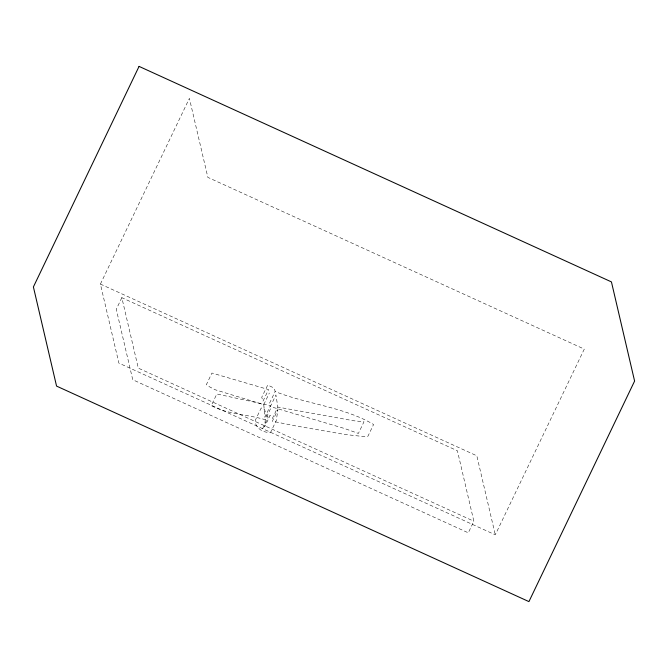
<?xml version="1.0" encoding="UTF-8"?>
<svg xmlns="http://www.w3.org/2000/svg" width="668" height="668" viewBox="0 0 668 668"><rect width="100%" height="100%" fill="white"/><g stroke="black" fill="none" stroke-linecap="round" stroke-linejoin="round"><path stroke-width="0.5" stroke-dasharray="3.34 2.5" d="M265.263 419.713L264.645 426.894L270.206 415.287L269.379 416.857L268.219 417.091L266.273 415.438L264.611 409.501L261.756 407.906L260.988 408.432L255.426 420.038L255.543 423.604C257.572 429.424 264.82 433.357 270.724 432.163L276.285 420.556L277.921 409.626L272.36 421.241L296.408 426.05L344.905 434.459L365.646 436.772L368.018 436.087L373.579 424.481C343.878 406.887 306.979 404.215 275.132 391.54L274.615 389.344L272.761 387.423L267.734 385.035L261.747 397.235L262.983 401.201L268.544 389.586L211.94 373.045L206.379 384.651L209.861 387.006L215.138 389.745L263.785 404.633L264.879 417.216L270.44 405.61L216.833 393.986L211.272 405.593C227.546 414.469 247.661 414.335 265.263 419.713L270.824 408.106M100.409 284.075L189.395 98.355L207.857 177.371L584.275 349.105L495.289 534.826L118.871 363.091L100.409 284.075L476.827 455.801L495.289 534.826M121.835 297.678L116.274 309.284L132.732 379.733L468.301 532.822L473.862 521.215L457.405 450.775L121.835 297.678L138.293 368.126L473.862 521.215M263.785 404.633L269.346 393.026M269.571 403.146L275.132 391.54M262.658 428.697L268.219 417.091M272.277 418.686L277.838 407.079L275.934 394.98L270.373 406.587L344.563 428.522L358.399 433.423L363.96 421.817L353.472 420.731L277.838 407.079"/><path stroke-width="1" d="M139.069 66.391L33.4 286.939L56.563 386.096L528.931 601.609L634.6 381.061L611.437 281.904L139.069 66.391"/></g></svg>
